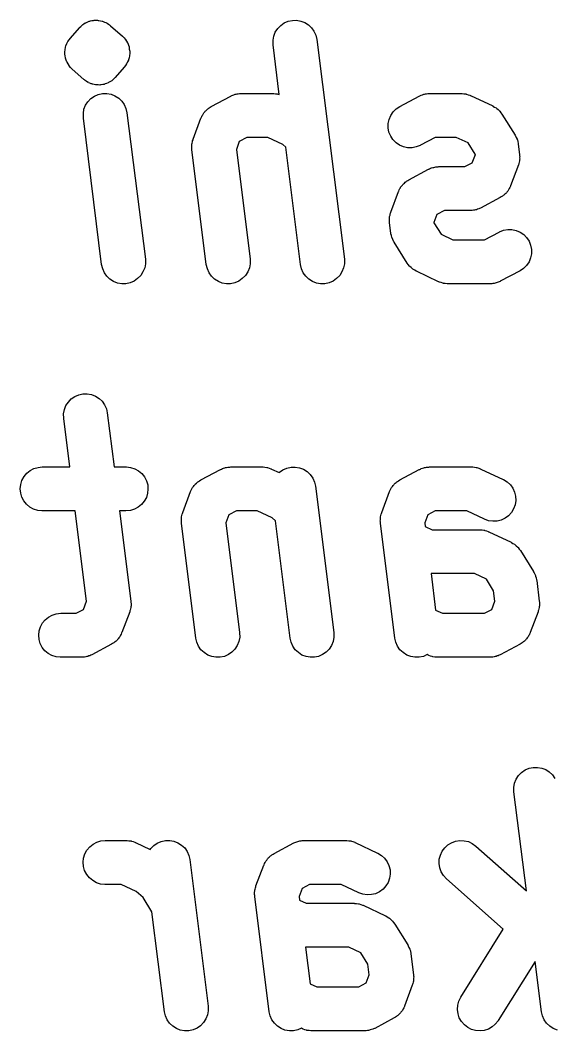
# Model space of a CAD drawing. Extents: x 137.9 to 163.7, y -135.9 to -68.2.
# Drawn here: x 147.765 to 150.191, y -102.102 to -97.502 of the extents above; entities that cross this region are included whole.
import ezdxf

# ---------------------------------------------------------------- set-up
doc = ezdxf.new("R2010")
doc.units = 0
doc.layers.add('BLACK', color=7, linetype='CONTINUOUS')

msp = doc.modelspace()

# ---------------------------------------------------------------- linework, layer by layer
at = {"layer": 'BLACK', "linetype": 'CONTINUOUS'}
for p, q in [((148.073, -97.5099), (148.079, -97.5072)), ((148.079, -97.5072), (148.082, -97.5066)), ((148.082, -97.5066), (148.085, -97.5055)), ((148.085, -97.5055), (148.091, -97.5045)), ((148.085, -97.5055), (148.085, -97.5055)), ((148.085, -97.5055), (148.085, -97.5055)), ((148.091, -97.5045), (148.098, -97.5031)), ((148.098, -97.5031), (148.101, -97.503)), ((148.101, -97.503), (148.104, -97.5025)), ((148.104, -97.5025), (148.104, -97.5025)), ((148.104, -97.5025), (148.104, -97.5025)), ((148.104, -97.5025), (148.111, -97.5028)), ((148.111, -97.5028), (148.117, -97.5027)), ((148.117, -97.5027), (148.12, -97.5032)), ((148.12, -97.5032), (148.123, -97.5033)), ((148.123, -97.5033), (148.123, -97.5034)), ((148.123, -97.5034), (148.123, -97.5034)), ((148.123, -97.5034), (148.13, -97.5049)), ((148.13, -97.5049), (148.137, -97.5061)), ((148.137, -97.5061), (148.139, -97.5072)), ((148.139, -97.5072), (148.142, -97.5079)), ((148.142, -97.5079), (148.142, -97.508)), ((148.142, -97.508), (148.142, -97.508)), ((148.142, -97.508), (148.149, -97.5108)), ((148.966, -97.515), (148.984, -97.5072)), ((148.984, -97.5072), (149.003, -97.5031)), ((149.003, -97.5031), (149.022, -97.5027)), ((149.022, -97.5027), (149.041, -97.5061)), ((149.041, -97.5061), (149.059, -97.5132)), ((147.993, -97.5842), (148.034, -97.5365)), ((148.034, -97.5365), (148.035, -97.5355)), ((148.035, -97.5354), (148.04, -97.5309)), ((148.035, -97.5355), (148.035, -97.5354)), ((148.035, -97.5355), (148.035, -97.5355)), ((148.04, -97.5309), (148.045, -97.5261)), ((148.045, -97.5261), (148.047, -97.5244)), ((148.047, -97.5244), (148.05, -97.5223)), ((148.05, -97.5223), (148.055, -97.5188)), ((148.05, -97.5223), (148.05, -97.5223)), ((148.05, -97.5223), (148.05, -97.5223)), ((148.055, -97.5188), (148.061, -97.515)), ((148.061, -97.515), (148.064, -97.5138)), ((148.064, -97.5138), (148.066, -97.5122)), ((148.066, -97.5122), (148.073, -97.5099)), ((148.066, -97.5122), (148.066, -97.5122)), ((148.066, -97.5122), (148.066, -97.5122)), ((148.149, -97.5108), (148.155, -97.5132)), ((148.155, -97.5132), (148.157, -97.5148)), ((148.157, -97.5148), (148.16, -97.5161)), ((148.16, -97.5161), (148.16, -97.5161)), ((148.16, -97.5161), (148.16, -97.5162)), ((148.16, -97.5162), (148.166, -97.5201)), ((148.166, -97.5201), (148.171, -97.5237)), ((148.171, -97.5237), (148.173, -97.5258)), ((148.173, -97.5258), (148.176, -97.5276)), ((148.176, -97.5276), (148.176, -97.5276)), ((148.176, -97.5276), (148.176, -97.5276)), ((148.176, -97.5276), (148.23, -97.5753)), ((148.925, -97.5566), (148.936, -97.5402)), ((148.936, -97.5402), (148.95, -97.5261)), ((148.95, -97.5261), (148.966, -97.515)), ((149.059, -97.5132), (149.076, -97.5237)), ((149.076, -97.5237), (149.09, -97.5371)), ((149.09, -97.5371), (149.101, -97.5531)), ((149.101, -97.5531), (149.109, -97.5709)), ((147.977, -97.6083), (147.981, -97.6)), ((147.981, -97.6), (147.982, -97.5994)), ((147.982, -97.5987), (147.987, -97.5915)), ((147.982, -97.5994), (147.982, -97.5987)), ((147.987, -97.5915), (147.993, -97.5842)), ((148.23, -97.5753), (148.231, -97.5762)), ((148.231, -97.5762), (148.237, -97.5829)), ((148.237, -97.5829), (148.243, -97.5895)), ((148.243, -97.5895), (148.243, -97.5902)), ((148.243, -97.5902), (148.244, -97.5907)), ((148.244, -97.5907), (148.248, -97.5985)), ((148.248, -97.5985), (148.253, -97.6061)), ((148.915, -97.5939), (148.918, -97.5747)), ((148.915, -97.6134), (148.915, -97.5939)), ((148.918, -97.5747), (148.925, -97.5566)), ((149.109, -97.5709), (149.114, -97.59)), ((149.114, -97.59), (149.239, -98.59)), ((147.968, -97.6459), (147.969, -97.6368)), ((147.968, -97.6548), (147.968, -97.6459)), ((147.969, -97.6353), (147.971, -97.6266)), ((147.969, -97.6361), (147.969, -97.6353)), ((147.969, -97.6368), (147.969, -97.6361)), ((147.971, -97.6266), (147.973, -97.6178)), ((147.973, -97.6171), (147.974, -97.6164)), ((147.973, -97.6178), (147.973, -97.6171)), ((147.974, -97.6164), (147.977, -97.6083)), ((148.253, -97.6061), (148.253, -97.6068)), ((148.253, -97.6068), (148.254, -97.6075)), ((148.254, -97.6075), (148.257, -97.616)), ((148.257, -97.616), (148.26, -97.6244)), ((148.26, -97.6244), (148.26, -97.6252)), ((148.26, -97.6252), (148.26, -97.6259)), ((148.26, -97.6259), (148.261, -97.6348)), ((148.261, -97.6348), (148.263, -97.6437)), ((148.263, -97.6437), (148.263, -97.6444)), ((148.263, -97.6444), (148.263, -97.6452)), ((148.263, -97.6452), (148.263, -97.6541)), ((148.915, -97.6148), (148.915, -97.6134)), ((148.943, -97.8408), (148.915, -97.6148)), ((147.968, -97.6556), (147.968, -97.6548)), ((147.968, -97.6563), (147.968, -97.6556)), ((147.97, -97.6652), (147.968, -97.6563)), ((147.971, -97.6741), (147.97, -97.6652)), ((147.971, -97.6748), (147.971, -97.6741)), ((147.971, -97.6756), (147.971, -97.6748)), ((147.974, -97.684), (147.971, -97.6756)), ((147.977, -97.6925), (147.974, -97.684)), ((147.978, -97.6932), (147.977, -97.6925)), ((147.978, -97.6939), (147.978, -97.6932)), ((148.253, -97.6917), (148.25, -97.7)), ((148.257, -97.6836), (148.253, -97.6917)), ((148.258, -97.6822), (148.257, -97.6829)), ((148.257, -97.6829), (148.257, -97.6836)), ((148.26, -97.6734), (148.258, -97.6822)), ((148.262, -97.6647), (148.26, -97.6734)), ((148.263, -97.6541), (148.262, -97.6632)), ((148.262, -97.6632), (148.262, -97.6639)), ((148.262, -97.6639), (148.262, -97.6647)), ((147.983, -97.7015), (147.978, -97.6939)), ((147.987, -97.7093), (147.983, -97.7015)), ((147.988, -97.7098), (147.987, -97.7093)), ((147.988, -97.7105), (147.988, -97.7098)), ((147.994, -97.7171), (147.988, -97.7105)), ((148, -97.7238), (147.994, -97.7171)), ((148.001, -97.7247), (148, -97.7238)), ((148.055, -97.7724), (148.001, -97.7247)), ((148.238, -97.7159), (148.197, -97.7635)), ((148.244, -97.7085), (148.238, -97.7159)), ((148.249, -97.7013), (148.244, -97.7085)), ((148.25, -97.7), (148.249, -97.7006)), ((148.249, -97.7006), (148.249, -97.7013)), ((148.058, -97.7742), (148.055, -97.7724)), ((148.055, -97.7724), (148.055, -97.7724)), ((148.055, -97.7724), (148.055, -97.7724)), ((148.06, -97.7763), (148.058, -97.7742)), ((148.065, -97.7799), (148.06, -97.7763)), ((148.071, -97.7838), (148.065, -97.7799)), ((148.071, -97.7839), (148.071, -97.7838)), ((148.074, -97.7852), (148.071, -97.7839)), ((148.071, -97.7839), (148.071, -97.7839)), ((148.076, -97.7868), (148.074, -97.7852)), ((148.17, -97.785), (148.167, -97.7862)), ((148.176, -97.7812), (148.17, -97.785)), ((148.181, -97.7777), (148.176, -97.7812)), ((148.184, -97.7756), (148.181, -97.7777)), ((148.181, -97.7777), (148.181, -97.7777)), ((148.181, -97.7777), (148.181, -97.7777)), ((148.186, -97.7739), (148.184, -97.7756)), ((148.191, -97.7691), (148.186, -97.7739)), ((148.196, -97.7646), (148.191, -97.7691)), ((148.197, -97.7635), (148.196, -97.7645)), ((148.196, -97.7645), (148.196, -97.7645)), ((148.196, -97.7645), (148.196, -97.7646)), ((148.082, -97.7892), (148.076, -97.7868)), ((148.088, -97.792), (148.082, -97.7892)), ((148.089, -97.792), (148.088, -97.792)), ((148.089, -97.7921), (148.089, -97.792)), ((148.092, -97.7928), (148.089, -97.7921)), ((148.094, -97.7939), (148.092, -97.7928)), ((148.101, -97.7951), (148.094, -97.7939)), ((148.107, -97.7966), (148.101, -97.7951)), ((148.108, -97.7966), (148.107, -97.7966)), ((148.107, -97.7966), (148.107, -97.7966)), ((148.111, -97.7968), (148.108, -97.7966)), ((148.114, -97.7973), (148.111, -97.7968)), ((148.12, -97.7972), (148.114, -97.7973)), ((148.127, -97.7975), (148.12, -97.7972)), ((148.13, -97.797), (148.127, -97.7975)), ((148.127, -97.7975), (148.127, -97.7975)), ((148.127, -97.7975), (148.127, -97.7975)), ((148.133, -97.7969), (148.13, -97.797)), ((148.14, -97.7955), (148.133, -97.7969)), ((148.146, -97.7945), (148.14, -97.7955)), ((148.149, -97.7934), (148.146, -97.7945)), ((148.146, -97.7945), (148.146, -97.7945)), ((148.146, -97.7945), (148.146, -97.7945)), ((148.152, -97.7928), (148.149, -97.7934)), ((148.158, -97.7901), (148.152, -97.7928)), ((148.165, -97.7878), (148.158, -97.7901)), ((148.167, -97.7862), (148.165, -97.7878)), ((148.165, -97.7878), (148.165, -97.7878)), ((148.165, -97.7878), (148.165, -97.7878)), ((148.062, -97.8899), (148.073, -97.8735)), ((148.073, -97.8735), (148.086, -97.8595)), ((148.086, -97.8595), (148.103, -97.8484)), ((148.103, -97.8484), (148.12, -97.8406)), ((148.12, -97.8406), (148.139, -97.8364)), ((148.139, -97.8364), (148.159, -97.836)), ((148.159, -97.836), (148.178, -97.8394)), ((148.178, -97.8394), (148.196, -97.8465)), ((148.196, -97.8465), (148.213, -97.857)), ((148.213, -97.857), (148.227, -97.8705)), ((148.227, -97.8705), (148.238, -97.8864)), ((148.634, -97.8951), (148.723, -97.8475)), ((148.723, -97.8475), (148.724, -97.8468)), ((148.724, -97.8468), (148.728, -97.8453)), ((148.728, -97.8453), (148.732, -97.8433)), ((148.732, -97.8433), (148.737, -97.8417)), ((148.737, -97.8417), (148.743, -97.8396)), ((148.743, -97.8396), (148.747, -97.8388)), ((148.747, -97.8388), (148.751, -97.8376)), ((148.751, -97.8376), (148.756, -97.8371)), ((148.756, -97.8371), (148.762, -97.8361)), ((148.762, -97.8361), (148.766, -97.8361)), ((148.766, -97.8361), (148.77, -97.8357)), ((148.77, -97.8357), (148.913, -97.8357)), ((148.913, -97.8357), (148.914, -97.8357)), ((148.914, -97.8357), (148.916, -97.8359)), ((148.916, -97.8359), (148.918, -97.8358)), ((148.918, -97.8358), (148.926, -97.837)), ((148.926, -97.837), (148.934, -97.8379)), ((148.934, -97.8379), (148.936, -97.8384)), ((148.936, -97.8384), (148.937, -97.8387)), ((148.937, -97.8387), (148.943, -97.8408)), ((149.491, -97.8951), (149.58, -97.8475)), ((149.58, -97.8475), (149.582, -97.8468)), ((149.582, -97.8468), (149.586, -97.8453)), ((149.586, -97.8453), (149.589, -97.8433)), ((149.589, -97.8433), (149.595, -97.8417)), ((149.595, -97.8417), (149.6, -97.8396)), ((149.6, -97.8396), (149.604, -97.8388)), ((149.604, -97.8388), (149.608, -97.8376)), ((149.608, -97.8376), (149.613, -97.8371)), ((149.613, -97.8371), (149.619, -97.8361)), ((149.619, -97.8361), (149.623, -97.8361)), ((149.623, -97.8361), (149.627, -97.8357)), ((149.627, -97.8357), (149.77, -97.8357)), ((149.77, -97.8357), (149.772, -97.8357)), ((149.772, -97.8357), (149.773, -97.8359)), ((149.773, -97.8359), (149.775, -97.8358)), ((149.775, -97.8358), (149.783, -97.837)), ((149.783, -97.837), (149.791, -97.8379)), ((149.791, -97.8379), (149.793, -97.8384)), ((149.793, -97.8384), (149.794, -97.8387)), ((149.794, -97.8387), (149.802, -97.8414)), ((149.802, -97.8414), (149.81, -97.8438)), ((149.81, -97.8438), (149.811, -97.8446)), ((149.811, -97.8446), (149.813, -97.8452)), ((149.813, -97.8452), (149.914, -97.8929)), ((148.052, -97.9272), (148.055, -97.908)), ((148.055, -97.908), (148.062, -97.8899)), ((148.238, -97.8864), (148.246, -97.9043)), ((148.246, -97.9043), (148.25, -97.9233)), ((148.25, -97.9233), (148.334, -98.59)), ((148.6, -97.9247), (148.604, -97.9197)), ((148.604, -97.9197), (148.606, -97.9171)), ((148.606, -97.9171), (148.609, -97.9142)), ((148.609, -97.9142), (148.613, -97.9102)), ((148.613, -97.9102), (148.618, -97.9059)), ((148.618, -97.9059), (148.621, -97.9039)), ((148.621, -97.9039), (148.624, -97.9015)), ((148.624, -97.9015), (148.629, -97.8985)), ((148.629, -97.8985), (148.634, -97.8951)), ((149.45, -97.9359), (149.461, -97.9197)), ((149.461, -97.9197), (149.475, -97.9059)), ((149.475, -97.9059), (149.491, -97.8951)), ((149.914, -97.8929), (149.915, -97.8935)), ((149.915, -97.8935), (149.922, -97.8978)), ((149.922, -97.8978), (149.93, -97.902)), ((149.93, -97.902), (149.931, -97.9029)), ((149.931, -97.9029), (149.932, -97.9037)), ((149.932, -97.9037), (149.938, -97.9094)), ((149.938, -97.9094), (149.944, -97.9149)), ((149.944, -97.9149), (149.945, -97.916)), ((149.945, -97.916), (149.946, -97.9169)), ((149.946, -97.9169), (149.951, -97.9237)), ((148.052, -97.9467), (148.052, -97.9272)), ((148.052, -97.9481), (148.052, -97.9467)), ((148.135, -98.6148), (148.052, -97.9481)), ((148.552, -98.0435), (148.587, -97.9482)), ((148.587, -97.9482), (148.588, -97.9469)), ((148.588, -97.9469), (148.591, -97.9415)), ((148.591, -97.9415), (148.593, -97.9359)), ((148.593, -97.9359), (148.595, -97.9328)), ((148.595, -97.9328), (148.597, -97.9295)), ((148.597, -97.9295), (148.6, -97.9247)), ((149.439, -97.973), (149.443, -97.9539)), ((149.443, -97.9539), (149.45, -97.9359)), ((149.951, -97.9237), (149.956, -97.9303)), ((149.956, -97.9303), (150.016, -98.0256)), ((149.439, -97.9925), (149.439, -97.973)), ((149.442, -98.0117), (149.439, -97.9925)), ((149.45, -98.0298), (149.442, -98.0117)), ((148.547, -98.0623), (148.548, -98.0566)), ((148.548, -98.0566), (148.549, -98.0509)), ((148.549, -98.0509), (148.551, -98.0472)), ((148.551, -98.0472), (148.552, -98.0435)), ((148.761, -98.0538), (148.748, -98.0906)), ((148.795, -98.0357), (148.761, -98.0538)), ((148.891, -98.0357), (148.795, -98.0357)), ((148.959, -98.0677), (148.891, -98.0357)), ((149.46, -98.0461), (149.45, -98.0298)), ((149.474, -98.06), (149.46, -98.0461)), ((149.49, -98.071), (149.474, -98.06)), ((149.652, -98.0357), (149.585, -98.0716)), ((149.748, -98.0357), (149.652, -98.0357)), ((149.802, -98.0613), (149.748, -98.0357)), ((149.834, -98.1129), (149.802, -98.0613)), ((150.016, -98.0256), (150.016, -98.0268)), ((150.016, -98.0268), (150.017, -98.0281)), ((150.017, -98.0281), (150.018, -98.0293)), ((150.018, -98.0293), (150.021, -98.0369)), ((150.021, -98.0369), (150.025, -98.0444)), ((150.025, -98.0444), (150.025, -98.0458)), ((150.025, -98.0458), (150.026, -98.0471)), ((150.026, -98.0471), (150.028, -98.0552)), ((150.028, -98.0552), (150.03, -98.0633)), ((148.545, -98.0818), (148.546, -98.0759)), ((148.546, -98.0857), (148.545, -98.0818)), ((148.546, -98.0662), (148.547, -98.0623)), ((148.546, -98.0701), (148.546, -98.0662)), ((148.546, -98.0759), (148.546, -98.0701)), ((148.546, -98.0896), (148.546, -98.0857)), ((148.546, -98.091), (148.546, -98.0896)), ((148.611, -98.6148), (148.546, -98.091)), ((148.748, -98.0906), (148.81, -98.59)), ((148.973, -98.0807), (148.959, -98.0677)), ((149.04, -98.6148), (148.973, -98.0807)), ((149.508, -98.0787), (149.49, -98.071)), ((149.527, -98.0827), (149.508, -98.0787)), ((149.547, -98.083), (149.527, -98.0827)), ((149.566, -98.0794), (149.547, -98.083)), ((149.584, -98.0722), (149.566, -98.0794)), ((149.585, -98.0716), (149.584, -98.0722)), ((150.03, -98.0633), (150.03, -98.0647)), ((150.03, -98.0647), (150.03, -98.0662)), ((150.03, -98.0662), (150.036, -98.1138)), ((149.787, -98.169), (149.821, -98.151)), ((149.821, -98.151), (149.835, -98.1141)), ((149.835, -98.1141), (149.834, -98.1129)), ((150.034, -98.1481), (150.033, -98.1539)), ((150.036, -98.1424), (150.034, -98.1481)), ((150.036, -98.1138), (150.036, -98.1152)), ((150.036, -98.1152), (150.036, -98.1191)), ((150.036, -98.1191), (150.037, -98.123)), ((150.037, -98.123), (150.036, -98.1288)), ((150.036, -98.1288), (150.037, -98.1347)), ((150.037, -98.1347), (150.036, -98.1385)), ((150.036, -98.1385), (150.036, -98.1424)), ((149.533, -98.2284), (149.622, -98.1808)), ((149.622, -98.1808), (149.623, -98.1802)), ((149.623, -98.1802), (149.627, -98.1786)), ((149.627, -98.1786), (149.631, -98.1766)), ((149.631, -98.1766), (149.636, -98.175)), ((149.636, -98.175), (149.641, -98.173)), ((149.641, -98.173), (149.646, -98.1722)), ((149.646, -98.1722), (149.65, -98.171)), ((149.65, -98.171), (149.655, -98.1704)), ((149.655, -98.1704), (149.661, -98.1694)), ((149.661, -98.1694), (149.665, -98.1695)), ((149.665, -98.1695), (149.669, -98.169)), ((149.669, -98.169), (149.787, -98.169)), ((150.031, -98.1613), (149.995, -98.2565)), ((150.032, -98.1575), (150.031, -98.1613)), ((150.033, -98.1539), (150.032, -98.1575)), ((149.508, -98.2475), (149.512, -98.2435)), ((149.512, -98.2435), (149.516, -98.2393)), ((149.516, -98.2393), (149.52, -98.2372)), ((149.52, -98.2372), (149.522, -98.2348)), ((149.522, -98.2348), (149.528, -98.2318)), ((149.528, -98.2318), (149.533, -98.2284)), ((149.45, -98.3768), (149.486, -98.2816)), ((149.486, -98.2816), (149.487, -98.2802)), ((149.487, -98.2802), (149.489, -98.2748)), ((149.489, -98.2748), (149.492, -98.2692)), ((149.492, -98.2692), (149.494, -98.2661)), ((149.494, -98.2661), (149.495, -98.2629)), ((149.495, -98.2629), (149.499, -98.2581)), ((149.499, -98.2581), (149.503, -98.253)), ((149.503, -98.253), (149.505, -98.2504)), ((149.505, -98.2504), (149.508, -98.2475)), ((149.973, -98.2906), (149.969, -98.2946)), ((149.976, -98.2877), (149.973, -98.2906)), ((149.978, -98.2851), (149.976, -98.2877)), ((149.982, -98.28), (149.978, -98.2851)), ((149.985, -98.2752), (149.982, -98.28)), ((149.987, -98.2719), (149.985, -98.2752)), ((149.989, -98.2689), (149.987, -98.2719)), ((149.992, -98.2633), (149.989, -98.2689)), ((149.994, -98.2578), (149.992, -98.2633)), ((149.995, -98.2565), (149.994, -98.2578)), ((149.948, -98.3097), (149.859, -98.3573)), ((149.953, -98.3063), (149.948, -98.3097)), ((149.959, -98.3033), (149.953, -98.3063)), ((149.961, -98.3009), (149.959, -98.3033)), ((149.964, -98.2988), (149.961, -98.3009)), ((149.969, -98.2946), (149.964, -98.2988)), ((149.448, -98.3842), (149.449, -98.3806)), ((149.449, -98.3806), (149.45, -98.3768)), ((149.694, -98.369), (149.66, -98.3871)), ((149.812, -98.369), (149.694, -98.369)), ((149.816, -98.3686), (149.812, -98.369)), ((149.82, -98.3687), (149.816, -98.3686)), ((149.826, -98.3677), (149.82, -98.3687)), ((149.831, -98.3671), (149.826, -98.3677)), ((149.835, -98.3659), (149.831, -98.3671)), ((149.84, -98.3651), (149.835, -98.3659)), ((149.845, -98.3631), (149.84, -98.3651)), ((149.85, -98.3615), (149.845, -98.3631)), ((149.854, -98.3595), (149.85, -98.3615)), ((149.858, -98.3579), (149.854, -98.3595)), ((149.859, -98.3573), (149.858, -98.3579)), ((149.444, -98.4034), (149.445, -98.3996)), ((149.444, -98.4093), (149.444, -98.4034)), ((149.444, -98.4151), (149.444, -98.4093)), ((149.445, -98.419), (149.444, -98.4151)), ((149.445, -98.3956), (149.447, -98.39)), ((149.445, -98.3996), (149.445, -98.3956)), ((149.445, -98.4229), (149.445, -98.419)), ((149.445, -98.4243), (149.445, -98.4229)), ((149.451, -98.4719), (149.445, -98.4243)), ((149.447, -98.39), (149.448, -98.3842)), ((149.66, -98.3871), (149.646, -98.4239)), ((149.646, -98.4239), (149.646, -98.4252)), ((149.646, -98.4252), (149.679, -98.4768)), ((149.451, -98.4734), (149.451, -98.4719)), ((149.451, -98.4748), (149.451, -98.4734)), ((149.453, -98.4829), (149.451, -98.4748)), ((149.876, -98.5024), (149.943, -98.4665)), ((149.943, -98.4665), (149.945, -98.4659)), ((149.945, -98.4659), (149.963, -98.4587)), ((149.963, -98.4587), (149.982, -98.4551)), ((149.982, -98.4551), (150.001, -98.4554)), ((150.001, -98.4554), (150.021, -98.4594)), ((150.021, -98.4594), (150.039, -98.4671)), ((150.039, -98.4671), (150.055, -98.4781)), ((149.455, -98.491), (149.453, -98.4829)), ((149.456, -98.4923), (149.455, -98.491)), ((149.456, -98.4937), (149.456, -98.4923)), ((149.46, -98.5012), (149.456, -98.4937)), ((149.463, -98.5088), (149.46, -98.5012)), ((149.464, -98.51), (149.463, -98.5088)), ((149.464, -98.5113), (149.464, -98.51)), ((149.465, -98.5125), (149.464, -98.5113)), ((149.525, -98.6078), (149.465, -98.5125)), ((149.679, -98.4768), (149.733, -98.5024)), ((149.733, -98.5024), (149.876, -98.5024)), ((150.055, -98.4781), (150.068, -98.492)), ((150.068, -98.492), (150.079, -98.5083)), ((150.079, -98.5083), (150.086, -98.5264)), ((150.086, -98.5264), (150.09, -98.5456)), ((150.09, -98.5651), (150.086, -98.5842)), ((150.09, -98.5456), (150.09, -98.5651)), ((148.334, -98.6109), (148.331, -98.6301)), ((148.334, -98.59), (148.334, -98.5914)), ((148.334, -98.5914), (148.334, -98.6109)), ((148.81, -98.6109), (148.807, -98.6301)), ((148.81, -98.59), (148.81, -98.5914)), ((148.81, -98.5914), (148.81, -98.6109)), ((149.239, -98.6109), (149.235, -98.6301)), ((149.239, -98.59), (149.239, -98.5914)), ((149.239, -98.5914), (149.239, -98.6109)), ((149.53, -98.6144), (149.525, -98.6078)), ((150.079, -98.6022), (150.068, -98.6184)), ((150.086, -98.5842), (150.079, -98.6022)), ((148.14, -98.6338), (148.135, -98.6148)), ((148.148, -98.6517), (148.14, -98.6338)), ((148.159, -98.6676), (148.148, -98.6517)), ((148.323, -98.6482), (148.313, -98.6646)), ((148.331, -98.6301), (148.323, -98.6482)), ((148.616, -98.6338), (148.611, -98.6148)), ((148.624, -98.6517), (148.616, -98.6338)), ((148.635, -98.6676), (148.624, -98.6517)), ((148.8, -98.6482), (148.789, -98.6646)), ((148.807, -98.6301), (148.8, -98.6482)), ((149.044, -98.6338), (149.04, -98.6148)), ((149.052, -98.6517), (149.044, -98.6338)), ((149.064, -98.6676), (149.052, -98.6517)), ((149.228, -98.6482), (149.218, -98.6646)), ((149.235, -98.6301), (149.228, -98.6482)), ((149.535, -98.6212), (149.53, -98.6144)), ((149.536, -98.6221), (149.535, -98.6212)), ((149.537, -98.6232), (149.536, -98.6221)), ((149.543, -98.6287), (149.537, -98.6232)), ((149.549, -98.6344), (149.543, -98.6287)), ((149.55, -98.6351), (149.549, -98.6344)), ((149.551, -98.6361), (149.55, -98.6351)), ((149.559, -98.6403), (149.551, -98.6361)), ((149.566, -98.6446), (149.559, -98.6403)), ((149.567, -98.6452), (149.566, -98.6446)), ((149.668, -98.6929), (149.567, -98.6452)), ((150.038, -98.643), (149.948, -98.6906)), ((150.054, -98.6322), (150.038, -98.643)), ((150.068, -98.6184), (150.054, -98.6322)), ((148.173, -98.6811), (148.159, -98.6676)), ((148.189, -98.6916), (148.173, -98.6811)), ((148.208, -98.6987), (148.189, -98.6916)), ((148.227, -98.7021), (148.208, -98.6987)), ((148.246, -98.7017), (148.227, -98.7021)), ((148.265, -98.6975), (148.246, -98.7017)), ((148.283, -98.6897), (148.265, -98.6975)), ((148.299, -98.6786), (148.283, -98.6897)), ((148.313, -98.6646), (148.299, -98.6786)), ((148.649, -98.6811), (148.635, -98.6676)), ((148.666, -98.6916), (148.649, -98.6811)), ((148.684, -98.6987), (148.666, -98.6916)), ((148.703, -98.7021), (148.684, -98.6987)), ((148.722, -98.7017), (148.703, -98.7021)), ((148.741, -98.6975), (148.722, -98.7017)), ((148.759, -98.6897), (148.741, -98.6975)), ((148.775, -98.6786), (148.759, -98.6897)), ((148.789, -98.6646), (148.775, -98.6786)), ((149.078, -98.6811), (149.064, -98.6676)), ((149.094, -98.6916), (149.078, -98.6811)), ((149.112, -98.6987), (149.094, -98.6916)), ((149.131, -98.7021), (149.112, -98.6987)), ((149.151, -98.7017), (149.131, -98.7021)), ((149.17, -98.6975), (149.151, -98.7017)), ((149.188, -98.6897), (149.17, -98.6975)), ((149.204, -98.6786), (149.188, -98.6897)), ((149.218, -98.6646), (149.204, -98.6786)), ((149.67, -98.6934), (149.668, -98.6929)), ((149.671, -98.6943), (149.67, -98.6934)), ((149.679, -98.6967), (149.671, -98.6943)), ((149.687, -98.6994), (149.679, -98.6967)), ((149.688, -98.6997), (149.687, -98.6994)), ((149.69, -98.7002), (149.688, -98.6997)), ((149.698, -98.7011), (149.69, -98.7002)), ((149.706, -98.7023), (149.698, -98.7011)), ((149.708, -98.7022), (149.706, -98.7023)), ((149.709, -98.7024), (149.708, -98.7022)), ((149.711, -98.7024), (149.709, -98.7024)), ((149.901, -98.7024), (149.711, -98.7024)), ((149.905, -98.702), (149.901, -98.7024)), ((149.91, -98.702), (149.905, -98.702)), ((149.915, -98.701), (149.91, -98.702)), ((149.921, -98.7005), (149.915, -98.701)), ((149.925, -98.6992), (149.921, -98.7005)), ((149.929, -98.6985), (149.925, -98.6992)), ((149.934, -98.6964), (149.929, -98.6985)), ((149.939, -98.6948), (149.934, -98.6964)), ((149.943, -98.6928), (149.939, -98.6948)), ((149.947, -98.6913), (149.943, -98.6928)), ((149.948, -98.6906), (149.947, -98.6913)), ((148.013, -99.215), (148.031, -99.2072)), ((148.031, -99.2072), (148.05, -99.2031)), ((148.05, -99.2031), (148.07, -99.2027)), ((148.07, -99.2027), (148.089, -99.2061)), ((148.089, -99.2061), (148.107, -99.2132)), ((147.966, -99.2747), (147.973, -99.2566)), ((147.973, -99.2566), (147.984, -99.2402)), ((147.984, -99.2402), (147.997, -99.2261)), ((147.997, -99.2261), (148.013, -99.215)), ((148.107, -99.2132), (148.124, -99.2237)), ((148.124, -99.2237), (148.138, -99.2371)), ((148.138, -99.2371), (148.149, -99.2531)), ((148.149, -99.2531), (148.157, -99.2709)), ((147.962, -99.2939), (147.966, -99.2747)), ((147.963, -99.3134), (147.962, -99.2939)), ((148.157, -99.2709), (148.161, -99.29)), ((148.161, -99.29), (148.192, -99.5357)), ((147.963, -99.3148), (147.963, -99.3134)), ((147.99, -99.5357), (147.963, -99.3148)), ((147.783, -99.5798), (147.795, -99.5648)), ((147.795, -99.5648), (147.81, -99.5524)), ((147.81, -99.5524), (147.827, -99.5433)), ((147.827, -99.5433), (147.846, -99.5376)), ((147.846, -99.5376), (147.865, -99.5357)), ((147.865, -99.5357), (147.99, -99.5357)), ((148.192, -99.5357), (148.246, -99.5357)), ((148.246, -99.5357), (148.248, -99.5357)), ((148.248, -99.5357), (148.267, -99.5379)), ((148.267, -99.5379), (148.286, -99.5438)), ((148.286, -99.5438), (148.303, -99.5532)), ((148.303, -99.5532), (148.318, -99.5657)), ((148.318, -99.5657), (148.33, -99.581)), ((148.586, -99.5951), (148.676, -99.5475)), ((148.676, -99.5475), (148.677, -99.5468)), ((148.677, -99.5468), (148.681, -99.5453)), ((148.681, -99.5453), (148.685, -99.5433)), ((148.685, -99.5433), (148.69, -99.5417)), ((148.69, -99.5417), (148.695, -99.5396)), ((148.695, -99.5396), (148.699, -99.5388)), ((148.699, -99.5388), (148.703, -99.5376)), ((148.703, -99.5376), (148.709, -99.5371)), ((148.709, -99.5371), (148.714, -99.5361)), ((148.714, -99.5361), (148.718, -99.5361)), ((148.718, -99.5361), (148.723, -99.5357)), ((148.723, -99.5357), (148.865, -99.5357)), ((148.865, -99.5357), (148.867, -99.5357)), ((148.867, -99.5357), (148.869, -99.5359)), ((148.869, -99.5359), (148.87, -99.5358)), ((148.87, -99.5358), (148.878, -99.537)), ((148.878, -99.537), (148.886, -99.5379)), ((148.886, -99.5379), (148.888, -99.5384)), ((148.888, -99.5384), (148.89, -99.5387)), ((148.89, -99.5387), (148.897, -99.5414)), ((148.897, -99.5414), (148.905, -99.5438)), ((148.905, -99.5438), (148.906, -99.5446)), ((148.906, -99.5446), (148.908, -99.5452)), ((148.908, -99.5452), (148.942, -99.5612)), ((148.942, -99.5612), (148.944, -99.5595)), ((148.944, -99.5595), (148.96, -99.5484)), ((148.96, -99.5484), (148.978, -99.5406)), ((148.978, -99.5406), (148.997, -99.5364)), ((148.997, -99.5364), (149.016, -99.536)), ((149.016, -99.536), (149.035, -99.5394)), ((149.035, -99.5394), (149.054, -99.5465)), ((149.054, -99.5465), (149.07, -99.557)), ((149.07, -99.557), (149.084, -99.5705)), ((149.084, -99.5705), (149.095, -99.5864)), ((149.491, -99.5951), (149.58, -99.5475)), ((149.58, -99.5475), (149.582, -99.5468)), ((149.582, -99.5468), (149.586, -99.5453)), ((149.586, -99.5453), (149.589, -99.5433)), ((149.589, -99.5433), (149.595, -99.5417)), ((149.595, -99.5417), (149.6, -99.5396)), ((149.6, -99.5396), (149.604, -99.5388)), ((149.604, -99.5388), (149.608, -99.5376)), ((149.608, -99.5376), (149.613, -99.5371)), ((149.613, -99.5371), (149.619, -99.5361)), ((149.619, -99.5361), (149.623, -99.5361)), ((149.623, -99.5361), (149.627, -99.5357)), ((149.627, -99.5357), (149.818, -99.5357)), ((149.818, -99.5357), (149.819, -99.5357)), ((149.819, -99.5357), (149.821, -99.5359)), ((149.821, -99.5359), (149.823, -99.5358)), ((149.823, -99.5358), (149.831, -99.537)), ((149.831, -99.537), (149.839, -99.5379)), ((149.839, -99.5379), (149.84, -99.5384)), ((149.84, -99.5384), (149.842, -99.5387)), ((149.842, -99.5387), (149.85, -99.5414)), ((149.85, -99.5414), (149.857, -99.5438)), ((149.857, -99.5438), (149.859, -99.5446)), ((149.859, -99.5446), (149.86, -99.5452)), ((149.86, -99.5452), (149.962, -99.5929)), ((147.765, -99.635), (147.768, -99.6156)), ((147.768, -99.6156), (147.773, -99.597)), ((147.773, -99.597), (147.783, -99.5798)), ((148.33, -99.581), (148.339, -99.5983)), ((148.339, -99.5983), (148.345, -99.617)), ((148.345, -99.617), (148.346, -99.6364)), ((148.549, -99.6295), (148.553, -99.6247)), ((148.553, -99.6247), (148.556, -99.6197)), ((148.556, -99.6197), (148.559, -99.6171)), ((148.559, -99.6171), (148.561, -99.6142)), ((148.561, -99.6142), (148.566, -99.6102)), ((148.566, -99.6102), (148.57, -99.6059)), ((148.57, -99.6059), (148.573, -99.6039)), ((148.573, -99.6039), (148.576, -99.6015)), ((148.576, -99.6015), (148.581, -99.5985)), ((148.581, -99.5985), (148.586, -99.5951)), ((149.095, -99.5864), (149.103, -99.6043)), ((149.103, -99.6043), (149.108, -99.6233)), ((149.108, -99.6233), (149.191, -100.29)), ((149.454, -99.6295), (149.458, -99.6247)), ((149.458, -99.6247), (149.461, -99.6197)), ((149.461, -99.6197), (149.464, -99.6171)), ((149.464, -99.6171), (149.466, -99.6142)), ((149.466, -99.6142), (149.47, -99.6102)), ((149.47, -99.6102), (149.475, -99.6059)), ((149.475, -99.6059), (149.478, -99.6039)), ((149.478, -99.6039), (149.481, -99.6015)), ((149.481, -99.6015), (149.486, -99.5985)), ((149.486, -99.5985), (149.491, -99.5951)), ((149.962, -99.5929), (149.963, -99.5935)), ((149.963, -99.5935), (149.98, -99.6037)), ((149.98, -99.6037), (149.994, -99.6169)), ((149.994, -99.6169), (150.005, -99.6327)), ((147.767, -99.6545), (147.765, -99.635)), ((147.773, -99.6732), (147.767, -99.6545)), ((148.344, -99.6558), (148.339, -99.6745)), ((148.346, -99.6364), (148.344, -99.6558)), ((148.504, -99.7435), (148.54, -99.6482)), ((148.54, -99.6469), (148.543, -99.6415)), ((148.54, -99.6482), (148.54, -99.6469)), ((148.543, -99.6415), (148.545, -99.6359)), ((148.545, -99.6359), (148.547, -99.6328)), ((148.547, -99.6328), (148.549, -99.6295)), ((149.409, -99.7435), (149.444, -99.6482)), ((149.444, -99.6482), (149.445, -99.6469)), ((149.445, -99.6469), (149.448, -99.6415)), ((149.448, -99.6415), (149.45, -99.6359)), ((149.45, -99.6359), (149.452, -99.6328)), ((149.452, -99.6328), (149.454, -99.6295)), ((150.005, -99.6327), (150.013, -99.6504)), ((150.013, -99.6504), (150.018, -99.6694)), ((150.018, -99.6694), (150.019, -99.6889)), ((147.782, -99.6905), (147.773, -99.6732)), ((147.794, -99.7057), (147.782, -99.6905)), ((147.809, -99.7182), (147.794, -99.7057)), ((148.317, -99.7067), (148.302, -99.719)), ((148.329, -99.6916), (148.317, -99.7067)), ((148.339, -99.6745), (148.329, -99.6916)), ((150.016, -99.7082), (150.009, -99.7265)), ((150.019, -99.6889), (150.016, -99.7082)), ((147.826, -99.7276), (147.809, -99.7182)), ((147.845, -99.7335), (147.826, -99.7276)), ((147.864, -99.7357), (147.845, -99.7335)), ((147.865, -99.7357), (147.864, -99.7357)), ((148.015, -99.7357), (147.865, -99.7357)), ((148.067, -100.147), (148.015, -99.7357)), ((148.246, -99.7357), (148.217, -99.7357)), ((148.217, -99.7357), (148.268, -100.147)), ((148.266, -99.7338), (148.246, -99.7357)), ((148.285, -99.7282), (148.266, -99.7338)), ((148.302, -99.719), (148.285, -99.7282)), ((148.499, -99.7623), (148.5, -99.7566)), ((148.499, -99.7662), (148.499, -99.7623)), ((148.5, -99.7566), (148.502, -99.7509)), ((148.502, -99.7509), (148.503, -99.7472)), ((148.503, -99.7472), (148.504, -99.7435)), ((148.714, -99.7538), (148.7, -99.7906)), ((148.748, -99.7357), (148.714, -99.7538)), ((148.843, -99.7357), (148.748, -99.7357)), ((148.911, -99.7677), (148.843, -99.7357)), ((149.403, -99.7662), (149.404, -99.7623)), ((149.404, -99.7623), (149.405, -99.7566)), ((149.405, -99.7566), (149.406, -99.7509)), ((149.406, -99.7509), (149.408, -99.7472)), ((149.408, -99.7472), (149.409, -99.7435)), ((149.618, -99.7538), (149.605, -99.7906)), ((149.652, -99.7357), (149.618, -99.7538)), ((149.796, -99.7357), (149.652, -99.7357)), ((149.876, -99.7738), (149.796, -99.7357)), ((149.986, -99.7576), (149.97, -99.7692)), ((149.999, -99.7432), (149.986, -99.7576)), ((150.009, -99.7265), (149.999, -99.7432)), ((148.498, -99.7701), (148.499, -99.7662)), ((148.498, -99.7759), (148.498, -99.7701)), ((148.498, -99.7818), (148.498, -99.7759)), ((148.498, -99.7857), (148.498, -99.7818)), ((148.498, -99.7896), (148.498, -99.7857)), ((148.498, -99.791), (148.498, -99.7896)), ((148.564, -100.315), (148.498, -99.791)), ((148.7, -99.7906), (148.762, -100.29)), ((148.926, -99.7807), (148.911, -99.7677)), ((148.992, -100.315), (148.926, -99.7807)), ((149.402, -99.7818), (149.403, -99.7759)), ((149.403, -99.7857), (149.402, -99.7818)), ((149.403, -99.7701), (149.403, -99.7662)), ((149.403, -99.7759), (149.403, -99.7701)), ((149.403, -99.7896), (149.403, -99.7857)), ((149.403, -99.791), (149.403, -99.7896)), ((149.469, -100.315), (149.403, -99.791)), ((149.605, -99.7906), (149.607, -99.8068)), ((149.607, -99.8068), (149.638, -99.8214)), ((149.895, -99.7804), (149.876, -99.7738)), ((149.914, -99.7832), (149.895, -99.7804)), ((149.934, -99.7823), (149.914, -99.7832)), ((149.953, -99.7775), (149.934, -99.7823)), ((149.97, -99.7692), (149.953, -99.7775)), ((149.638, -99.8214), (149.854, -99.8214)), ((149.854, -99.8214), (149.855, -99.8214)), ((149.855, -99.8214), (149.857, -99.8216)), ((149.857, -99.8216), (149.858, -99.8215)), ((149.858, -99.8215), (149.866, -99.8227)), ((149.866, -99.8227), (149.874, -99.8236)), ((149.874, -99.8236), (149.876, -99.8241)), ((149.876, -99.8241), (149.878, -99.8244)), ((149.878, -99.8244), (149.885, -99.8271)), ((149.885, -99.8271), (149.893, -99.8295)), ((149.893, -99.8295), (149.895, -99.8304)), ((149.895, -99.8304), (149.896, -99.8309)), ((149.896, -99.8309), (149.997, -99.8786)), ((149.997, -99.8786), (149.999, -99.8792)), ((149.999, -99.8792), (150.006, -99.8835)), ((150.006, -99.8835), (150.013, -99.8877)), ((150.013, -99.8877), (150.014, -99.8887)), ((150.014, -99.8887), (150.015, -99.8894)), ((150.015, -99.8894), (150.021, -99.8951)), ((150.021, -99.8951), (150.028, -99.9006)), ((150.028, -99.9006), (150.029, -99.9017)), ((150.029, -99.9017), (150.03, -99.9027)), ((150.03, -99.9027), (150.034, -99.9094)), ((150.034, -99.9094), (150.04, -99.916)), ((150.04, -99.916), (150.099, -100.011)), ((149.634, -100.021), (149.654, -100.188)), ((149.831, -100.021), (149.634, -100.021)), ((149.886, -100.047), (149.831, -100.021)), ((150.099, -100.011), (150.1, -100.012)), ((150.1, -100.012), (150.1, -100.014)), ((150.1, -100.014), (150.101, -100.015)), ((150.101, -100.015), (150.105, -100.023)), ((150.105, -100.023), (150.108, -100.03)), ((150.108, -100.03), (150.109, -100.031)), ((150.109, -100.031), (150.109, -100.033)), ((150.109, -100.033), (150.111, -100.041)), ((149.918, -100.099), (149.886, -100.047)), ((150.111, -100.041), (150.113, -100.049)), ((150.113, -100.049), (150.113, -100.05)), ((150.113, -100.05), (150.114, -100.052)), ((150.114, -100.052), (150.125, -100.147)), ((149.924, -100.147), (149.918, -100.099)), ((148.053, -100.184), (148.067, -100.147)), ((148.268, -100.176), (148.266, -100.181)), ((148.268, -100.147), (148.268, -100.149)), ((148.268, -100.149), (148.268, -100.152)), ((148.268, -100.152), (148.269, -100.156)), ((148.269, -100.168), (148.268, -100.172)), ((148.268, -100.172), (148.268, -100.176)), ((148.269, -100.156), (148.269, -100.162)), ((148.269, -100.162), (148.269, -100.168)), ((149.91, -100.184), (149.924, -100.147)), ((150.125, -100.176), (150.123, -100.181)), ((150.125, -100.147), (150.126, -100.149)), ((150.126, -100.168), (150.125, -100.172)), ((150.125, -100.172), (150.125, -100.176)), ((150.126, -100.149), (150.126, -100.152)), ((150.126, -100.152), (150.126, -100.156)), ((150.126, -100.156), (150.126, -100.162)), ((150.126, -100.162), (150.126, -100.168)), ((147.878, -100.231), (147.893, -100.219)), ((147.893, -100.219), (147.911, -100.21)), ((147.911, -100.21), (147.929, -100.204)), ((147.929, -100.204), (147.949, -100.202)), ((147.949, -100.202), (148.019, -100.202)), ((148.019, -100.202), (148.053, -100.184)), ((148.263, -100.195), (148.227, -100.29)), ((148.264, -100.191), (148.263, -100.195)), ((148.265, -100.187), (148.264, -100.191)), ((148.266, -100.181), (148.265, -100.187)), ((149.654, -100.188), (149.685, -100.202)), ((149.685, -100.202), (149.876, -100.202)), ((149.876, -100.202), (149.91, -100.184)), ((150.12, -100.195), (150.084, -100.29)), ((150.121, -100.191), (150.12, -100.195)), ((150.122, -100.187), (150.121, -100.191)), ((150.123, -100.181), (150.122, -100.187)), ((147.851, -100.282), (147.857, -100.264)), ((147.857, -100.264), (147.866, -100.246)), ((147.866, -100.246), (147.878, -100.231)), ((147.849, -100.302), (147.851, -100.282)), ((147.851, -100.321), (147.849, -100.302)), ((148.214, -100.313), (148.21, -100.318)), ((148.218, -100.309), (148.214, -100.313)), ((148.219, -100.305), (148.218, -100.309)), ((148.221, -100.302), (148.219, -100.305)), ((148.224, -100.297), (148.221, -100.302)), ((148.226, -100.291), (148.224, -100.297)), ((148.227, -100.29), (148.226, -100.291)), ((148.568, -100.334), (148.564, -100.315)), ((148.763, -100.311), (148.759, -100.33)), ((148.762, -100.29), (148.762, -100.291)), ((148.762, -100.291), (148.763, -100.311)), ((148.997, -100.334), (148.992, -100.315)), ((149.191, -100.311), (149.188, -100.33)), ((149.191, -100.29), (149.191, -100.291)), ((149.191, -100.291), (149.191, -100.311)), ((149.473, -100.334), (149.469, -100.315)), ((150.071, -100.313), (150.068, -100.318)), ((150.075, -100.309), (150.071, -100.313)), ((150.076, -100.305), (150.075, -100.309)), ((150.079, -100.302), (150.076, -100.305)), ((150.081, -100.297), (150.079, -100.302)), ((150.084, -100.291), (150.081, -100.297)), ((150.084, -100.29), (150.084, -100.291)), ((147.856, -100.34), (147.851, -100.321)), ((147.865, -100.357), (147.856, -100.34)), ((147.877, -100.372), (147.865, -100.357)), ((148.18, -100.343), (148.091, -100.391)), ((148.185, -100.34), (148.18, -100.343)), ((148.191, -100.337), (148.185, -100.34)), ((148.194, -100.334), (148.191, -100.337)), ((148.197, -100.332), (148.194, -100.334)), ((148.201, -100.328), (148.197, -100.332)), ((148.206, -100.324), (148.201, -100.328)), ((148.208, -100.321), (148.206, -100.324)), ((148.21, -100.318), (148.208, -100.321)), ((148.576, -100.352), (148.568, -100.334)), ((148.587, -100.368), (148.576, -100.352)), ((148.752, -100.348), (148.741, -100.365)), ((148.759, -100.33), (148.752, -100.348)), ((149.005, -100.352), (148.997, -100.334)), ((149.016, -100.368), (149.005, -100.352)), ((149.181, -100.348), (149.17, -100.365)), ((149.188, -100.33), (149.181, -100.348)), ((149.481, -100.352), (149.473, -100.334)), ((149.492, -100.368), (149.481, -100.352)), ((150.038, -100.343), (149.948, -100.391)), ((150.043, -100.34), (150.038, -100.343)), ((150.048, -100.337), (150.043, -100.34)), ((150.051, -100.334), (150.048, -100.337)), ((150.054, -100.332), (150.051, -100.334)), ((150.058, -100.328), (150.054, -100.332)), ((150.063, -100.324), (150.058, -100.328)), ((150.065, -100.321), (150.063, -100.324)), ((150.068, -100.318), (150.065, -100.321)), ((147.892, -100.385), (147.877, -100.372)), ((147.909, -100.394), (147.892, -100.385)), ((147.928, -100.4), (147.909, -100.394)), ((147.947, -100.402), (147.928, -100.4)), ((147.949, -100.402), (147.947, -100.402)), ((148.044, -100.402), (147.949, -100.402)), ((148.048, -100.402), (148.044, -100.402)), ((148.053, -100.402), (148.048, -100.402)), ((148.058, -100.401), (148.053, -100.402)), ((148.063, -100.4), (148.058, -100.401)), ((148.068, -100.399), (148.063, -100.4)), ((148.072, -100.398), (148.068, -100.399)), ((148.077, -100.396), (148.072, -100.398)), ((148.082, -100.395), (148.077, -100.396)), ((148.086, -100.393), (148.082, -100.395)), ((148.09, -100.391), (148.086, -100.393)), ((148.091, -100.391), (148.09, -100.391)), ((148.601, -100.381), (148.587, -100.368)), ((148.618, -100.392), (148.601, -100.381)), ((148.636, -100.399), (148.618, -100.392)), ((148.655, -100.402), (148.636, -100.399)), ((148.675, -100.402), (148.655, -100.402)), ((148.694, -100.398), (148.675, -100.402)), ((148.712, -100.39), (148.694, -100.398)), ((148.728, -100.379), (148.712, -100.39)), ((148.741, -100.365), (148.728, -100.379)), ((149.03, -100.381), (149.016, -100.368)), ((149.046, -100.392), (149.03, -100.381)), ((149.065, -100.399), (149.046, -100.392)), ((149.084, -100.402), (149.065, -100.399)), ((149.103, -100.402), (149.084, -100.402)), ((149.122, -100.398), (149.103, -100.402)), ((149.14, -100.39), (149.122, -100.398)), ((149.156, -100.379), (149.14, -100.39)), ((149.17, -100.365), (149.156, -100.379)), ((149.506, -100.381), (149.492, -100.368)), ((149.523, -100.392), (149.506, -100.381)), ((149.541, -100.399), (149.523, -100.392)), ((149.56, -100.402), (149.541, -100.399)), ((149.58, -100.402), (149.56, -100.402)), ((149.599, -100.398), (149.58, -100.402)), ((149.615, -100.39), (149.599, -100.398)), ((149.621, -100.393), (149.615, -100.39)), ((149.622, -100.393), (149.621, -100.393)), ((149.624, -100.394), (149.622, -100.393)), ((149.631, -100.397), (149.624, -100.394)), ((149.639, -100.399), (149.631, -100.397)), ((149.641, -100.4), (149.639, -100.399)), ((149.642, -100.4), (149.641, -100.4)), ((149.65, -100.401), (149.642, -100.4)), ((149.658, -100.402), (149.65, -100.401)), ((149.66, -100.402), (149.658, -100.402)), ((149.662, -100.402), (149.66, -100.402)), ((149.663, -100.402), (149.662, -100.402)), ((149.901, -100.402), (149.663, -100.402)), ((149.905, -100.402), (149.901, -100.402)), ((149.91, -100.402), (149.905, -100.402)), ((149.915, -100.401), (149.91, -100.402)), ((149.921, -100.4), (149.915, -100.401)), ((149.925, -100.399), (149.921, -100.4)), ((149.929, -100.398), (149.925, -100.399)), ((149.934, -100.396), (149.929, -100.398)), ((149.939, -100.395), (149.934, -100.396)), ((149.943, -100.393), (149.939, -100.395)), ((149.947, -100.391), (149.943, -100.393)), ((149.948, -100.391), (149.947, -100.391)), ((150.061, -100.915), (150.079, -100.907)), ((150.079, -100.907), (150.098, -100.903)), ((150.098, -100.903), (150.117, -100.903)), ((150.117, -100.903), (150.137, -100.906)), ((150.137, -100.906), (150.155, -100.913)), ((150.155, -100.913), (150.171, -100.924)), ((150.013, -100.975), (150.021, -100.957)), ((150.021, -100.957), (150.031, -100.94)), ((150.031, -100.94), (150.045, -100.926)), ((150.045, -100.926), (150.061, -100.915)), ((150.171, -100.924), (150.185, -100.937)), ((150.185, -100.937), (150.197, -100.953)), ((150.01, -100.994), (150.013, -100.975)), ((150.01, -101.013), (150.01, -100.994)), ((150.01, -101.015), (150.01, -101.013)), ((150.067, -101.465), (150.01, -101.015)), ((148.059, -101.297), (148.068, -101.28)), ((148.068, -101.28), (148.081, -101.265)), ((148.081, -101.265), (148.096, -101.252)), ((148.096, -101.252), (148.113, -101.243)), ((148.113, -101.243), (148.132, -101.238)), ((148.132, -101.238), (148.151, -101.236)), ((148.151, -101.236), (148.246, -101.236)), ((148.246, -101.236), (148.248, -101.236)), ((148.248, -101.236), (148.25, -101.236)), ((148.25, -101.236), (148.251, -101.236)), ((148.251, -101.236), (148.259, -101.237)), ((148.259, -101.237), (148.267, -101.238)), ((148.267, -101.238), (148.269, -101.238)), ((148.269, -101.238), (148.271, -101.239)), ((148.271, -101.239), (148.278, -101.241)), ((148.278, -101.241), (148.286, -101.244)), ((148.286, -101.244), (148.287, -101.245)), ((148.287, -101.245), (148.289, -101.245)), ((148.289, -101.245), (148.356, -101.277)), ((148.356, -101.277), (148.359, -101.273)), ((148.359, -101.273), (148.372, -101.259)), ((148.372, -101.259), (148.388, -101.248)), ((148.388, -101.248), (148.406, -101.241)), ((148.406, -101.241), (148.425, -101.236)), ((148.425, -101.236), (148.445, -101.236)), ((148.445, -101.236), (148.464, -101.239)), ((148.464, -101.239), (148.482, -101.247)), ((148.482, -101.247), (148.499, -101.257)), ((148.499, -101.257), (148.513, -101.27)), ((148.513, -101.27), (148.524, -101.286)), ((148.92, -101.295), (149.009, -101.247)), ((149.009, -101.247), (149.01, -101.247)), ((149.01, -101.247), (149.014, -101.245)), ((149.014, -101.245), (149.018, -101.243)), ((149.018, -101.243), (149.023, -101.242)), ((149.023, -101.242), (149.028, -101.24)), ((149.028, -101.24), (149.032, -101.239)), ((149.032, -101.239), (149.037, -101.238)), ((149.037, -101.238), (149.042, -101.237)), ((149.042, -101.237), (149.047, -101.236)), ((149.047, -101.236), (149.052, -101.236)), ((149.052, -101.236), (149.056, -101.236)), ((149.056, -101.236), (149.246, -101.236)), ((149.246, -101.236), (149.248, -101.236)), ((149.248, -101.236), (149.25, -101.236)), ((149.25, -101.236), (149.251, -101.236)), ((149.251, -101.236), (149.259, -101.237)), ((149.259, -101.237), (149.267, -101.238)), ((149.267, -101.238), (149.269, -101.238)), ((149.269, -101.238), (149.271, -101.239)), ((149.271, -101.239), (149.278, -101.241)), ((149.278, -101.241), (149.286, -101.244)), ((149.286, -101.244), (149.287, -101.245)), ((149.287, -101.245), (149.289, -101.245)), ((149.289, -101.245), (149.39, -101.293)), ((149.684, -101.284), (149.696, -101.269)), ((149.696, -101.269), (149.71, -101.256)), ((149.71, -101.256), (149.727, -101.246)), ((149.727, -101.246), (149.745, -101.239)), ((149.745, -101.239), (149.765, -101.236)), ((149.765, -101.236), (149.784, -101.237)), ((149.784, -101.237), (149.803, -101.241)), ((149.803, -101.241), (149.821, -101.249)), ((149.821, -101.249), (149.837, -101.261)), ((149.837, -101.261), (150.067, -101.465)), ((148.051, -101.335), (148.053, -101.316)), ((148.053, -101.316), (148.059, -101.297)), ((148.524, -101.286), (148.532, -101.304)), ((148.532, -101.304), (148.536, -101.323)), ((148.536, -101.323), (148.619, -101.99)), ((148.882, -101.33), (148.886, -101.325)), ((148.886, -101.325), (148.89, -101.32)), ((148.89, -101.32), (148.892, -101.317)), ((148.892, -101.317), (148.894, -101.314)), ((148.894, -101.314), (148.899, -101.31)), ((148.899, -101.31), (148.903, -101.306)), ((148.903, -101.306), (148.906, -101.304)), ((148.906, -101.304), (148.909, -101.301)), ((148.909, -101.301), (148.915, -101.298)), ((148.915, -101.298), (148.92, -101.295)), ((149.39, -101.293), (149.391, -101.293)), ((149.391, -101.293), (149.408, -101.304)), ((149.408, -101.304), (149.422, -101.317)), ((149.422, -101.317), (149.434, -101.333)), ((149.67, -101.341), (149.671, -101.321)), ((149.671, -101.321), (149.676, -101.302)), ((149.676, -101.302), (149.684, -101.284)), ((148.053, -101.354), (148.051, -101.335)), ((148.058, -101.373), (148.053, -101.354)), ((148.837, -101.443), (148.873, -101.348)), ((148.873, -101.348), (148.874, -101.347)), ((148.874, -101.347), (148.876, -101.341)), ((148.876, -101.341), (148.879, -101.336)), ((148.879, -101.336), (148.881, -101.333)), ((148.881, -101.333), (148.882, -101.33)), ((149.434, -101.333), (149.442, -101.35)), ((149.442, -101.35), (149.447, -101.369)), ((149.447, -101.369), (149.447, -101.389)), ((149.673, -101.36), (149.67, -101.341)), ((149.68, -101.378), (149.673, -101.36)), ((148.068, -101.39), (148.058, -101.373)), ((148.08, -101.406), (148.068, -101.39)), ((148.095, -101.418), (148.08, -101.406)), ((148.112, -101.428), (148.095, -101.418)), ((149.444, -101.408), (149.438, -101.427)), ((149.447, -101.389), (149.444, -101.408)), ((149.69, -101.395), (149.68, -101.378)), ((149.703, -101.41), (149.69, -101.395)), ((149.704, -101.41), (149.703, -101.41)), ((149.962, -101.64), (149.704, -101.41)), ((148.13, -101.434), (148.112, -101.428)), ((148.15, -101.436), (148.13, -101.434)), ((148.151, -101.436), (148.15, -101.436)), ((148.224, -101.436), (148.151, -101.436)), ((148.292, -101.468), (148.224, -101.436)), ((148.832, -101.462), (148.834, -101.457)), ((148.832, -101.466), (148.832, -101.462)), ((148.834, -101.457), (148.835, -101.451)), ((148.835, -101.451), (148.836, -101.447)), ((148.836, -101.447), (148.837, -101.443)), ((149.047, -101.454), (149.033, -101.491)), ((149.081, -101.436), (149.047, -101.454)), ((149.224, -101.436), (149.081, -101.436)), ((149.305, -101.474), (149.224, -101.436)), ((149.415, -101.458), (149.399, -101.469)), ((149.428, -101.443), (149.415, -101.458)), ((149.438, -101.427), (149.428, -101.443)), ((148.324, -101.496), (148.292, -101.468)), ((148.364, -101.56), (148.324, -101.496)), ((148.831, -101.47), (148.832, -101.466)), ((148.831, -101.476), (148.831, -101.47)), ((148.831, -101.482), (148.831, -101.476)), ((148.832, -101.486), (148.831, -101.482)), ((148.832, -101.49), (148.832, -101.486)), ((148.832, -101.491), (148.832, -101.49)), ((148.897, -102.015), (148.832, -101.491)), ((149.033, -101.491), (149.035, -101.507)), ((149.035, -101.507), (149.066, -101.521)), ((149.323, -101.48), (149.305, -101.474)), ((149.343, -101.483), (149.323, -101.48)), ((149.362, -101.482), (149.343, -101.483)), ((149.381, -101.478), (149.362, -101.482)), ((149.399, -101.469), (149.381, -101.478)), ((149.066, -101.521), (149.282, -101.521)), ((149.282, -101.521), (149.284, -101.521)), ((149.284, -101.521), (149.285, -101.522)), ((149.285, -101.522), (149.287, -101.522)), ((149.287, -101.522), (149.295, -101.523)), ((149.295, -101.523), (149.303, -101.524)), ((149.303, -101.524), (149.305, -101.524)), ((149.305, -101.524), (149.306, -101.524)), ((149.306, -101.524), (149.314, -101.527)), ((149.314, -101.527), (149.322, -101.53)), ((149.322, -101.53), (149.323, -101.53)), ((149.323, -101.53), (149.325, -101.531)), ((149.325, -101.531), (149.426, -101.579)), ((148.421, -102.015), (148.364, -101.56)), ((149.426, -101.579), (149.427, -101.579)), ((149.427, -101.579), (149.434, -101.584)), ((149.434, -101.584), (149.442, -101.588)), ((149.442, -101.588), (149.443, -101.589)), ((149.443, -101.589), (149.444, -101.589)), ((149.444, -101.589), (149.45, -101.595)), ((149.45, -101.595), (149.456, -101.601)), ((149.456, -101.601), (149.457, -101.602)), ((149.457, -101.602), (149.458, -101.603)), ((149.458, -101.603), (149.463, -101.609)), ((149.463, -101.609), (149.468, -101.616)), ((149.468, -101.616), (149.528, -101.711)), ((149.769, -101.949), (149.962, -101.64)), ((149.062, -101.721), (149.083, -101.888)), ((149.26, -101.721), (149.062, -101.721)), ((149.314, -101.747), (149.26, -101.721)), ((149.528, -101.711), (149.528, -101.712)), ((149.528, -101.712), (149.529, -101.714)), ((149.529, -101.714), (149.53, -101.715)), ((149.53, -101.715), (149.533, -101.723)), ((149.533, -101.723), (149.537, -101.73)), ((149.537, -101.73), (149.537, -101.731)), ((149.537, -101.731), (149.538, -101.733)), ((149.538, -101.733), (149.54, -101.741)), ((149.346, -101.799), (149.314, -101.747)), ((149.54, -101.741), (149.542, -101.749)), ((149.542, -101.749), (149.542, -101.75)), ((149.542, -101.75), (149.542, -101.752)), ((149.542, -101.752), (149.554, -101.847)), ((150.107, -101.786), (149.938, -102.055)), ((150.135, -102.015), (150.107, -101.786)), ((149.352, -101.847), (149.346, -101.799)), ((149.339, -101.884), (149.352, -101.847)), ((149.553, -101.876), (149.552, -101.881)), ((149.554, -101.872), (149.553, -101.876)), ((149.554, -101.847), (149.554, -101.849)), ((149.554, -101.849), (149.554, -101.852)), ((149.554, -101.852), (149.555, -101.856)), ((149.555, -101.856), (149.554, -101.862)), ((149.554, -101.862), (149.554, -101.868)), ((149.554, -101.868), (149.554, -101.872)), ((149.083, -101.888), (149.114, -101.902)), ((149.114, -101.902), (149.305, -101.902)), ((149.305, -101.902), (149.339, -101.884)), ((149.548, -101.895), (149.513, -101.99)), ((149.549, -101.891), (149.548, -101.895)), ((149.551, -101.887), (149.549, -101.891)), ((149.552, -101.881), (149.551, -101.887)), ((149.755, -101.986), (149.76, -101.967)), ((149.76, -101.967), (149.769, -101.949)), ((148.425, -102.034), (148.421, -102.015)), ((148.62, -102.011), (148.616, -102.03)), ((148.619, -101.99), (148.62, -101.991)), ((148.62, -101.991), (148.62, -102.011)), ((148.901, -102.034), (148.897, -102.015)), ((149.5, -102.013), (149.496, -102.018)), ((149.503, -102.009), (149.5, -102.013)), ((149.505, -102.005), (149.503, -102.009)), ((149.507, -102.002), (149.505, -102.005)), ((149.509, -101.997), (149.507, -102.002)), ((149.512, -101.991), (149.509, -101.997)), ((149.513, -101.99), (149.512, -101.991)), ((149.754, -102.005), (149.755, -101.986)), ((149.756, -102.025), (149.754, -102.005)), ((150.14, -102.034), (150.135, -102.015)), ((148.433, -102.052), (148.425, -102.034)), ((148.444, -102.068), (148.433, -102.052)), ((148.609, -102.048), (148.599, -102.065)), ((148.616, -102.03), (148.609, -102.048)), ((148.909, -102.052), (148.901, -102.034)), ((148.921, -102.068), (148.909, -102.052)), ((149.466, -102.043), (149.377, -102.091)), ((149.471, -102.04), (149.466, -102.043)), ((149.476, -102.037), (149.471, -102.04)), ((149.479, -102.034), (149.476, -102.037)), ((149.482, -102.032), (149.479, -102.034)), ((149.487, -102.028), (149.482, -102.032)), ((149.491, -102.024), (149.487, -102.028)), ((149.494, -102.021), (149.491, -102.024)), ((149.496, -102.018), (149.494, -102.021)), ((149.762, -102.043), (149.756, -102.025)), ((149.772, -102.06), (149.762, -102.043)), ((149.785, -102.075), (149.772, -102.06)), ((149.938, -102.057), (149.925, -102.072)), ((149.938, -102.055), (149.938, -102.057)), ((150.148, -102.052), (150.14, -102.034)), ((150.159, -102.068), (150.148, -102.052)), ((148.459, -102.081), (148.444, -102.068)), ((148.475, -102.092), (148.459, -102.081)), ((148.493, -102.099), (148.475, -102.092)), ((148.512, -102.102), (148.493, -102.099)), ((148.532, -102.102), (148.512, -102.102)), ((148.551, -102.098), (148.532, -102.102)), ((148.569, -102.09), (148.551, -102.098)), ((148.585, -102.079), (148.569, -102.09)), ((148.599, -102.065), (148.585, -102.079)), ((148.935, -102.081), (148.921, -102.068)), ((148.951, -102.092), (148.935, -102.081)), ((148.969, -102.099), (148.951, -102.092)), ((148.989, -102.102), (148.969, -102.099)), ((149.008, -102.102), (148.989, -102.102)), ((149.027, -102.098), (149.008, -102.102)), ((149.044, -102.09), (149.027, -102.098)), ((149.049, -102.093), (149.044, -102.09)), ((149.051, -102.093), (149.049, -102.093)), ((149.052, -102.094), (149.051, -102.093)), ((149.06, -102.097), (149.052, -102.094)), ((149.067, -102.099), (149.06, -102.097)), ((149.069, -102.1), (149.067, -102.099)), ((149.071, -102.1), (149.069, -102.1)), ((149.079, -102.101), (149.071, -102.1)), ((149.087, -102.102), (149.079, -102.101)), ((149.089, -102.102), (149.087, -102.102)), ((149.09, -102.102), (149.089, -102.102)), ((149.092, -102.102), (149.09, -102.102)), ((149.33, -102.102), (149.092, -102.102)), ((149.334, -102.102), (149.33, -102.102)), ((149.338, -102.102), (149.334, -102.102)), ((149.344, -102.101), (149.338, -102.102)), ((149.349, -102.1), (149.344, -102.101)), ((149.353, -102.099), (149.349, -102.1)), ((149.357, -102.098), (149.353, -102.099)), ((149.363, -102.096), (149.357, -102.098)), ((149.368, -102.095), (149.363, -102.096)), ((149.372, -102.093), (149.368, -102.095)), ((149.376, -102.091), (149.372, -102.093)), ((149.377, -102.091), (149.376, -102.091)), ((149.8, -102.087), (149.785, -102.075)), ((149.817, -102.096), (149.8, -102.087)), ((149.836, -102.101), (149.817, -102.096)), ((149.856, -102.102), (149.836, -102.101)), ((149.875, -102.1), (149.856, -102.102)), ((149.894, -102.094), (149.875, -102.1)), ((149.911, -102.084), (149.894, -102.094)), ((149.925, -102.072), (149.911, -102.084)), ((150.173, -102.081), (150.159, -102.068)), ((150.189, -102.092), (150.173, -102.081)), ((150.208, -102.099), (150.189, -102.092))]:
    msp.add_line(p, q, dxfattribs=at)

doc.saveas('drawing.dxf')
